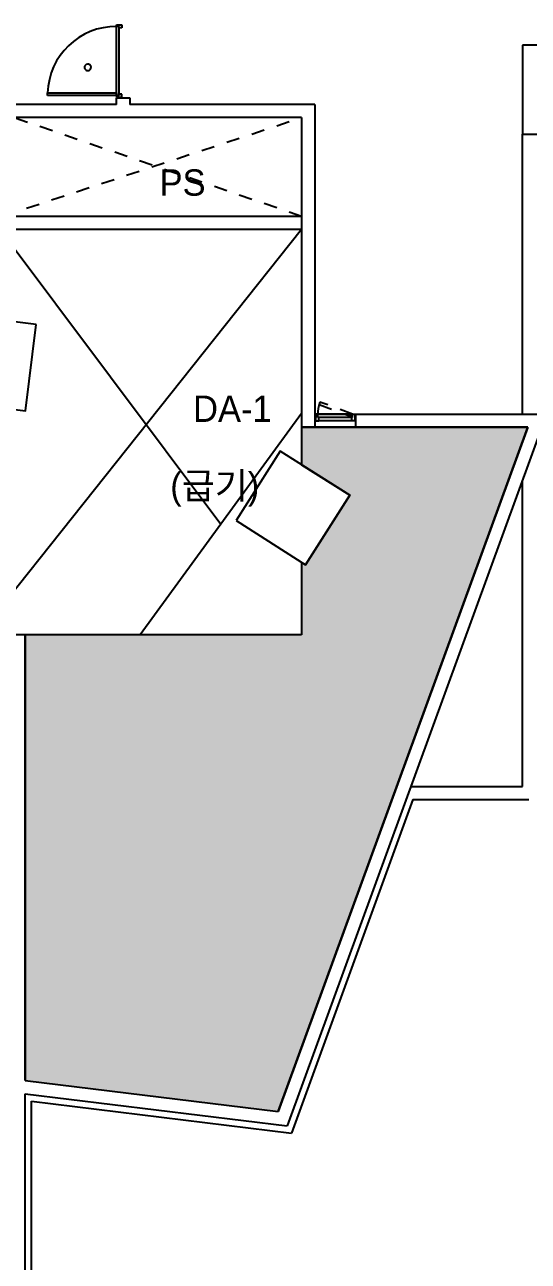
# Model space of a CAD drawing. Header units: millimetres. Extents: x -7718 to 414843, y 91724 to 341395.
# Drawn here: x 113598 to 121243, y 163953 to 182719 of the extents above; entities that cross this region are included whole.
import ezdxf
from ezdxf.enums import TextEntityAlignment as Align

# ---------------------------------------------------------------- set-up
doc = ezdxf.new("R2010")
doc.units = ezdxf.units.MM
doc.header["$LTSCALE"] = 200
doc.header["$MEASUREMENT"] = 0
doc.linetypes.add('HIDDEN', pattern=[2, 1, -1])
doc.layers.add('e-plan', color=9, linetype='CONTINUOUS')
doc.layers.add('sol-252', color=252, linetype='CONTINUOUS')
doc.styles.add('kiahn', font='HY울릉도L.TTF')

msp = doc.modelspace()

# ---------------------------------------------------------------- hatches: boundary and pattern name
at = {"layer": 'sol-252'}
msp.add_hatch(color=256, dxfattribs=at).paths.add_polyline_path([(121234, 176609), (117802, 176609), (117802, 176042), (118532, 175577), (117861, 174522), (117802, 174558), (117802, 173459), (113603, 173459), (113603, 166696), (117448, 166224)])

# ---------------------------------------------------------------- linework, layer by layer
at = {"layer": 'e-plan'}
for p, q in [((114993, 182694), (114993, 182719)), ((114993, 182719), (115073, 182719)), ((114993, 181644), (114993, 182694)), ((115033, 182694), (114993, 182694)), ((115033, 182674), (115033, 182694)), ((115033, 181664), (115033, 182674)), ((115073, 182674), (115033, 182674)), ((115073, 182719), (115073, 182674)), ((113943, 181644), (113943, 181684)), ((113943, 181684), (114993, 181684)), ((114993, 181684), (114993, 181644)), ((115073, 181664), (115033, 181664)), ((115033, 181664), (115033, 181644)), ((115073, 181619), (115073, 181664)), ((114993, 181509), (113455, 181509)), ((114993, 181644), (113943, 181644)), ((115033, 181644), (114993, 181644)), ((114993, 181644), (114993, 181619)), ((114993, 181619), (115073, 181619)), ((114993, 181509), (114993, 181609)), ((114993, 181609), (115193, 181609)), ((114993, 181609), (115193, 181609)), ((115193, 181609), (115193, 181509)), ((118002, 181509), (115193, 181509)), ((118002, 181509), (118002, 176809)), ((117802, 181309), (113431, 181309)), ((117802, 181309), (117802, 176609)), ((121153, 176809), (121153, 181059)), ((117802, 179809), (113246, 179809)), ((117802, 179609), (112902, 173459)), ((117802, 179609), (113222, 179609)), ((113222, 179609), (116576, 175140)), ((117802, 176821), (115350, 173459)), ((121520, 176809), (117581, 166006)), ((118002, 176809), (121520, 176809)), ((118002, 176809), (118002, 176609)), ((118012, 176809), (118012, 176709)), ((118047, 176809), (118012, 176809)), ((118577, 176809), (118047, 176809)), ((118047, 176759), (118047, 176809)), ((118577, 176759), (118577, 176809)), ((118577, 176809), (118612, 176809)), ((118612, 176809), (118612, 176709)), ((118622, 176809), (118622, 176609)), ((121234, 176609), (117448, 166224)), ((117448, 166224), (121234, 176609)), ((117802, 176609), (121234, 176609)), ((117802, 176609), (117802, 176042)), ((117802, 176609), (117802, 176042)), ((121234, 176609), (117802, 176609)), ((118002, 176609), (118622, 176609)), ((118012, 176709), (118047, 176709)), ((118062, 176759), (118047, 176759)), ((118047, 176709), (118062, 176709)), ((118562, 176759), (118062, 176759)), ((118062, 176709), (118062, 176759)), ((118562, 176709), (118062, 176709)), ((118562, 176709), (118562, 176759)), ((118562, 176759), (118577, 176759)), ((118577, 176709), (118562, 176709)), ((118612, 176709), (118577, 176709)), ((117802, 176042), (118532, 175577)), ((121153, 171159), (121153, 175802)), ((118532, 175577), (117861, 174522)), ((117802, 174558), (117802, 174159)), ((117802, 174558), (117802, 173459)), ((117861, 174522), (117802, 174558)), ((117802, 174558), (117802, 173459)), ((113603, 173459), (111661, 173459)), ((113603, 166696), (113603, 173459)), ((117802, 173459), (113603, 173459)), ((117802, 173459), (113603, 173459)), ((113603, 173459), (113603, 166696)), ((119460, 171159), (121153, 171159)), ((119493, 170959), (117648, 165897)), ((119493, 170959), (121253, 170959)), ((113603, 166696), (117448, 166224)), ((113603, 166696), (117448, 166224)), ((113603, 160259), (113603, 166494)), ((113603, 166494), (117581, 166006)), ((113703, 160659), (113703, 166381)), ((113703, 166381), (117648, 165897))]:
    msp.add_line(p, q, dxfattribs=at)
at = {"layer": 'e-plan', "linetype": 'HIDDEN'}
for p, q in [((113246, 179809), (117802, 181309)), ((117802, 179809), (113431, 181309)), ((118080, 176993), (118067, 176955)), ((118577, 176809), (118080, 176993)), ((118067, 176955), (118562, 176771)), ((118562, 176771), (118577, 176809))]:
    msp.add_line(p, q, dxfattribs=at)
at = {"layer": 'e-plan'}
for points in [[(121153, 182409), (121153, 181059), (122503, 181059), (122503, 182409)], [(116806, 175194), (117861, 174522), (118532, 175577), (117478, 176248)]]:
    msp.add_lwpolyline(points, close=True, dxfattribs=at)
msp.add_lwpolyline([(113771, 178171), (112262, 178356), (112101, 177046), (113610, 176861), (113771, 178171)], dxfattribs=at)
for centre, radius, start, end in [((114993, 181644), 1050, 90, 177.8063), ((114556, 182072), 50, 120, 300), ((114556, 182072), 50, 300, 120)]:
    msp.add_arc(centre, radius, start, end, dxfattribs=at)
at = {"layer": 'e-plan', "linetype": 'HIDDEN'}
msp.add_arc((118577, 176809), 530, 159.6124, 180, dxfattribs=at)

# ---------------------------------------------------------------- texts
at = {"layer": 'e-plan', "style": 'kiahn'}
for s, p in [('PS', (116344, 180124)), ('DA-1', (117347, 176691)), ('(급기)', (117160, 175523))]:
    msp.add_text(s, height=400, dxfattribs=at).set_placement(p, align=Align.RIGHT)

doc.saveas('drawing.dxf')
